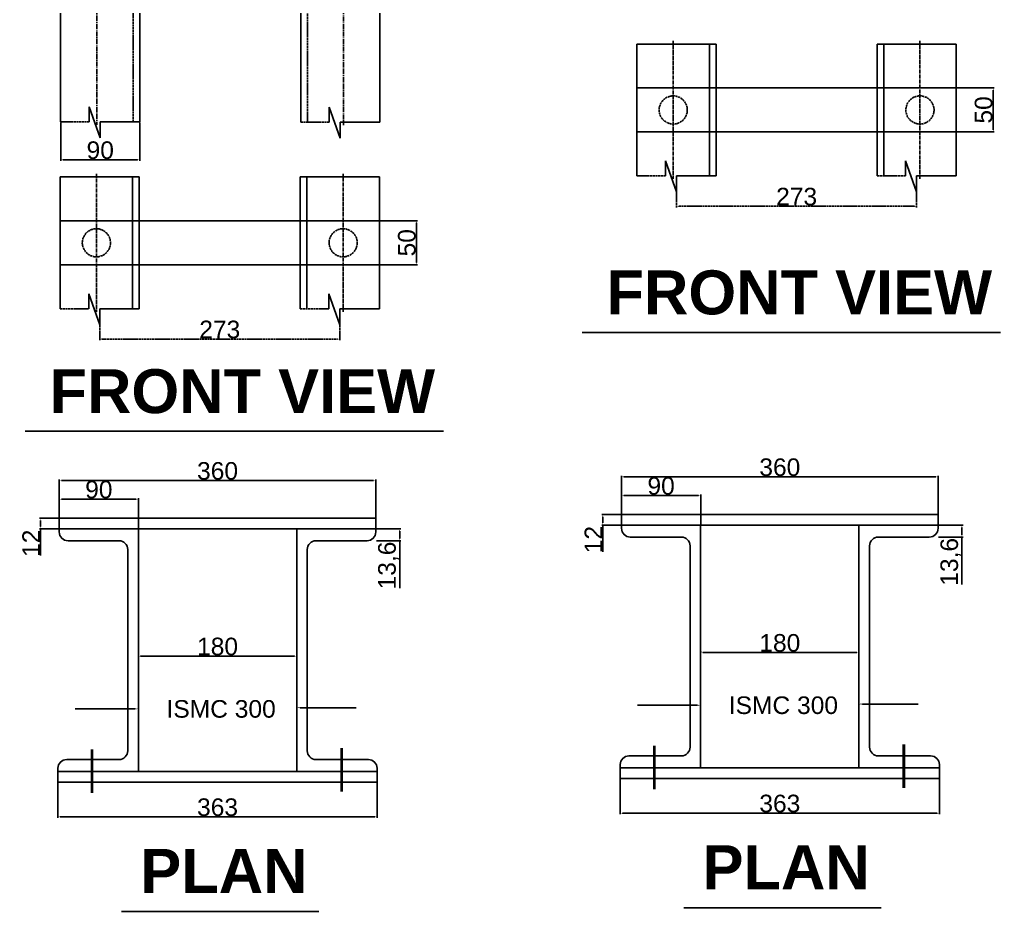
# Model space of a CAD drawing. Header units: millimetres. Extents: x 8616 to 52725, y 6697 to 10698.
# Drawn here: x 28971 to 30086, y 7602 to 8616 of the extents above; entities that cross this region are included whole.
import ezdxf
from ezdxf import colors
from ezdxf.entities.mleader import LeaderData, LeaderLine
from ezdxf.math import Vec2, Vec3

# ---------------------------------------------------------------- set-up
doc = ezdxf.new("R2010")
doc.units = ezdxf.units.MM
doc.linetypes.add('ACAD_ISO02W100', pattern=[15, 12, -3])
doc.linetypes.add('CENTER2', pattern=[28.575, 19.05, -3.175, 3.175, -3.175])
doc.styles.get("Standard").update_dxf_attribs({"font": 'arial.ttf'})
doc.dimstyles.new('ISO-25', dxfattribs={"dimtxt": 20, "dimasz": 2.5, "dimexe": 1.25, "dimexo": 0.625, "dimtad": 1, "dimtxsty": 'Standard', "dimcen": 2.5, "dimadec": 0, "dimazin": 0, "dimtfac": 1, "dimtmove": 0, "dimatfit": 3, "dimfxl": 1, "dimarcsym": 0})

# ---------------------------------------------------------------- blocks, each defined once
blk = doc.blocks.new('*U103')
at = {"color": 0, "linetype": 'CENTER2', "ltscale": 0.3, "transparency": 16777216}
blk.add_line((-0.3, 751.9), (0.3, -751.9), dxfattribs=at)
blk = doc.blocks.new('*D106')
at = {"color": 0, "linetype": 'ACAD_ISO02W100', "lineweight": -2, "ltscale": 0.2, "transparency": 16777216}
for p, q in [((29061.7, 8286.6), (29061.7, 8251.4)), ((29334.7, 8286.6), (29334.7, 8251.4)), ((29064.2, 8252.7), (29332.2, 8252.7))]:
    blk.add_line(p, q, dxfattribs=at)
at = {"color": 0, "linetype": 'ACAD_ISO02W100', "ltscale": 0.2, "transparency": 16777216}
for points in [[(29064.2, 8253.1), (29064.2, 8252.3), (29061.7, 8252.7)], [(29332.2, 8253.1), (29332.2, 8252.3), (29334.7, 8252.7)]]:
    blk.add_solid(points, dxfattribs=at)
at = {"layer": 'Defpoints', "color": 0, "linetype": 'ACAD_ISO02W100', "ltscale": 0.2, "transparency": 16777216}
for p in [(29061.7, 8287.2), (29334.7, 8287.2), (29334.7, 8252.7)]:
    blk.add_point(p, dxfattribs=at)
at = {"color": 0, "linetype": 'ACAD_ISO02W100', "ltscale": 0.2, "transparency": 16777216, "insert": (29198.2, 8263.5), "char_height": 20, "attachment_point": 5}
blk.add_mtext('273', dxfattribs=at)
blk = doc.blocks.new('*U104')
at = {"color": 0, "linetype": 'CENTER2', "ltscale": 0.2, "transparency": 16777216}
blk.add_line((0, 78.5), (0, -78.5), dxfattribs=at)
blk = doc.blocks.new('*U105')
at = {"color": 0, "linetype": 'CENTER2', "ltscale": 0.2, "transparency": 16777216}
blk.add_line((0, -78.5), (0, 78.5), dxfattribs=at)
blk = doc.blocks.new('*D107')
at = {"color": 0, "lineweight": -2, "ltscale": 0.2, "transparency": 16777216}
for p, q in [((29380.3, 8387.2), (29423, 8387.2)), ((29421.8, 8384.7), (29421.8, 8339.7)), ((29380.3, 8337.2), (29423, 8337.2))]:
    blk.add_line(p, q, dxfattribs=at)
at = {"color": 0, "ltscale": 0.2, "transparency": 16777216}
for points in [[(29421.4, 8384.7), (29422.2, 8384.7), (29421.8, 8387.2)], [(29421.4, 8339.7), (29422.2, 8339.7), (29421.8, 8337.2)]]:
    blk.add_solid(points, dxfattribs=at)
at = {"layer": 'Defpoints', "color": 0, "ltscale": 0.2, "transparency": 16777216}
for p in [(29379.7, 8387.2), (29379.7, 8337.2), (29421.8, 8337.2)]:
    blk.add_point(p, dxfattribs=at)
at = {"color": 0, "ltscale": 0.2, "transparency": 16777216, "insert": (29411, 8362.2), "char_height": 20, "attachment_point": 5, "rotation": 90}
blk.add_mtext('50', dxfattribs=at)
blk = doc.blocks.new('*U108')
at = {"color": 0, "linetype": 'CENTER2', "ltscale": 0.3, "transparency": 16777216}
blk.add_line((-0.3, 751.9), (0.3, -751.9), dxfattribs=at)
blk = doc.blocks.new('*D112')
at = {"color": 0, "lineweight": -2, "ltscale": 0.2, "transparency": 16777216}
for p, q in [((29017.3, 8499), (29017.3, 8455.3)), ((29107.3, 8499), (29107.3, 8455.3)), ((29019.8, 8456.5), (29104.8, 8456.5))]:
    blk.add_line(p, q, dxfattribs=at)
at = {"color": 0, "ltscale": 0.2, "transparency": 16777216}
for points in [[(29019.8, 8456.9), (29019.8, 8456.1), (29017.3, 8456.5)], [(29104.8, 8457), (29104.8, 8456.1), (29107.3, 8456.5)]]:
    blk.add_solid(points, dxfattribs=at)
at = {"layer": 'Defpoints', "color": 0, "ltscale": 0.2, "transparency": 16777216}
for p in [(29017.3, 8499.6), (29107.3, 8499.7), (29107.3, 8456.5)]:
    blk.add_point(p, dxfattribs=at)
at = {"color": 0, "ltscale": 0.2, "transparency": 16777216, "insert": (29062.3, 8467.4), "char_height": 20, "attachment_point": 5, "rotation": 0.0221}
blk.add_mtext('90', dxfattribs=at)
blk = doc.blocks.new('*D113')
at = {"color": 0, "lineweight": -2, "ltscale": 0.2, "transparency": 16777216}
for p, q in [((29015.7, 8037.5), (29015.7, 8071.9)), ((29018.2, 8070.6), (29103.2, 8070.6)), ((29105.7, 8037.5), (29105.7, 8071.9))]:
    blk.add_line(p, q, dxfattribs=at)
at = {"color": 0, "ltscale": 0.2, "transparency": 16777216}
for points in [[(29018.2, 8071), (29018.2, 8070.2), (29015.7, 8070.6)], [(29103.2, 8071), (29103.2, 8070.2), (29105.7, 8070.6)]]:
    blk.add_solid(points, dxfattribs=at)
at = {"layer": 'Defpoints', "color": 0, "ltscale": 0.2, "transparency": 16777216}
for p in [(29105.7, 8070.6), (29015.7, 8036.8), (29105.7, 8036.8)]:
    blk.add_point(p, dxfattribs=at)
at = {"color": 0, "ltscale": 0.2, "transparency": 16777216, "insert": (29060.7, 8081.4), "char_height": 20, "attachment_point": 5}
blk.add_mtext('90', dxfattribs=at)
blk = doc.blocks.new('*D114')
at = {"color": 0, "lineweight": -2, "ltscale": 0.2, "transparency": 16777216}
for p, q in [((29105.7, 7892.7), (29105.7, 7893.3)), ((29108.2, 7892), (29283.2, 7892)), ((29285.7, 7892.7), (29285.7, 7893.3))]:
    blk.add_line(p, q, dxfattribs=at)
at = {"color": 0, "ltscale": 0.2, "transparency": 16777216}
for points in [[(29108.2, 7892.5), (29108.2, 7891.6), (29105.7, 7892)], [(29283.2, 7892.5), (29283.2, 7891.6), (29285.7, 7892)]]:
    blk.add_solid(points, dxfattribs=at)
at = {"layer": 'Defpoints', "color": 0, "ltscale": 0.2, "transparency": 16777216}
for p in [(29105.7, 7892), (29285.7, 7892), (29285.7, 7892)]:
    blk.add_point(p, dxfattribs=at)
at = {"color": 0, "ltscale": 0.2, "transparency": 16777216, "insert": (29195.7, 7902.9), "char_height": 20, "attachment_point": 5}
blk.add_mtext('180', dxfattribs=at)
blk = doc.blocks.new('*D115')
at = {"color": 0, "lineweight": -2, "ltscale": 0.2, "transparency": 16777216}
for p, q in [((29015, 8048.8), (28993.2, 8048.8)), ((28994.4, 8046.3), (28994.4, 8039.3)), ((29015, 8036.8), (28993.2, 8036.8)), ((28994.4, 8036.8), (28994.4, 8006.5))]:
    blk.add_line(p, q, dxfattribs=at)
at = {"color": 0, "ltscale": 0.2, "transparency": 16777216}
for points in [[(28994, 8046.3), (28994.8, 8046.3), (28994.4, 8048.8)], [(28994, 8039.3), (28994.8, 8039.3), (28994.4, 8036.8)]]:
    blk.add_solid(points, dxfattribs=at)
at = {"layer": 'Defpoints', "color": 0, "ltscale": 0.2, "transparency": 16777216}
for p in [(29015.7, 8048.8), (28994.4, 8036.8), (29015.7, 8036.8)]:
    blk.add_point(p, dxfattribs=at)
at = {"color": 0, "ltscale": 0.2, "transparency": 16777216, "insert": (28983.7, 8020.4), "char_height": 20, "attachment_point": 5, "rotation": 90}
blk.add_mtext('12', dxfattribs=at)
blk = doc.blocks.new('*D116')
at = {"color": 0, "lineweight": -2, "ltscale": 0.2, "transparency": 16777216}
for p, q in [((29376.3, 8036.8), (29404, 8036.8)), ((29402.8, 8034.3), (29402.8, 8025.7)), ((29376.3, 8023.2), (29404, 8023.2)), ((29402.8, 8023.2), (29402.8, 7969.4))]:
    blk.add_line(p, q, dxfattribs=at)
at = {"color": 0, "ltscale": 0.2, "transparency": 16777216}
for points in [[(29402.4, 8034.3), (29403.2, 8034.3), (29402.8, 8036.8)], [(29402.4, 8025.7), (29403.2, 8025.7), (29402.8, 8023.2)]]:
    blk.add_solid(points, dxfattribs=at)
at = {"layer": 'Defpoints', "color": 0, "ltscale": 0.2, "transparency": 16777216}
for p in [(29375.7, 8036.8), (29375.7, 8023.2), (29402.8, 8023.2)]:
    blk.add_point(p, dxfattribs=at)
at = {"color": 0, "ltscale": 0.2, "transparency": 16777216, "insert": (29390.2, 7995.1), "char_height": 20, "attachment_point": 5, "rotation": 90}
blk.add_mtext('13,6', dxfattribs=at)
blk = doc.blocks.new('*D117')
at = {"color": 0, "lineweight": -2, "ltscale": 0.2, "transparency": 16777216}
for p, q in [((29014.2, 7748.2), (29014.2, 7708)), ((29377.2, 7748.2), (29377.2, 7708)), ((29016.7, 7709.3), (29374.7, 7709.3))]:
    blk.add_line(p, q, dxfattribs=at)
at = {"color": 0, "ltscale": 0.2, "transparency": 16777216}
for points in [[(29016.7, 7709.7), (29016.7, 7708.8), (29014.2, 7709.3)], [(29374.7, 7709.7), (29374.7, 7708.8), (29377.2, 7709.3)]]:
    blk.add_solid(points, dxfattribs=at)
at = {"layer": 'Defpoints', "color": 0, "ltscale": 0.2, "transparency": 16777216}
for p in [(29014.2, 7748.8), (29377.2, 7748.8), (29377.2, 7709.3)]:
    blk.add_point(p, dxfattribs=at)
at = {"color": 0, "ltscale": 0.2, "transparency": 16777216, "insert": (29195.7, 7720.1), "char_height": 20, "attachment_point": 5}
blk.add_mtext('363', dxfattribs=at)
blk = doc.blocks.new('*D118')
at = {"color": 0, "lineweight": -2, "ltscale": 0.2, "transparency": 16777216}
for p, q in [((29015.7, 8049.5), (29015.7, 8093)), ((29018.2, 8091.8), (29373.2, 8091.8)), ((29375.7, 8049.5), (29375.7, 8093))]:
    blk.add_line(p, q, dxfattribs=at)
at = {"color": 0, "ltscale": 0.2, "transparency": 16777216}
for points in [[(29018.2, 8092.2), (29018.2, 8091.4), (29015.7, 8091.8)], [(29373.2, 8092.2), (29373.2, 8091.4), (29375.7, 8091.8)]]:
    blk.add_solid(points, dxfattribs=at)
at = {"layer": 'Defpoints', "color": 0, "ltscale": 0.2, "transparency": 16777216}
for p in [(29375.7, 8091.8), (29015.7, 8048.8), (29375.7, 8048.8)]:
    blk.add_point(p, dxfattribs=at)
at = {"color": 0, "ltscale": 0.2, "transparency": 16777216, "insert": (29195.7, 8102.6), "char_height": 20, "attachment_point": 5}
blk.add_mtext('360', dxfattribs=at)
blk = doc.blocks.new('*D130')
at = {"color": 0, "lineweight": -2, "ltscale": 0.2, "transparency": 16777216}
for p, q in [((29655.1, 8041.6), (29655.1, 8076)), ((29745.1, 8041.6), (29745.1, 8076)), ((29657.6, 8074.8), (29742.6, 8074.8))]:
    blk.add_line(p, q, dxfattribs=at)
at = {"color": 0, "ltscale": 0.2, "transparency": 16777216}
for points in [[(29657.6, 8075.2), (29657.6, 8074.4), (29655.1, 8074.8)], [(29742.6, 8075.2), (29742.6, 8074.4), (29745.1, 8074.8)]]:
    blk.add_solid(points, dxfattribs=at)
at = {"layer": 'Defpoints', "color": 0, "ltscale": 0.2, "transparency": 16777216}
for p in [(29745.1, 8074.8), (29655.1, 8041), (29745.1, 8041)]:
    blk.add_point(p, dxfattribs=at)
at = {"color": 0, "ltscale": 0.2, "transparency": 16777216, "insert": (29700.1, 8085.6), "char_height": 20, "attachment_point": 5}
blk.add_mtext('90', dxfattribs=at)
blk = doc.blocks.new('*D131')
at = {"color": 0, "lineweight": -2, "ltscale": 0.2, "transparency": 16777216}
for p, q in [((29745.1, 7896.8), (29745.1, 7897.5)), ((29925.1, 7896.8), (29925.1, 7897.5)), ((29747.6, 7896.2), (29922.6, 7896.2))]:
    blk.add_line(p, q, dxfattribs=at)
at = {"color": 0, "ltscale": 0.2, "transparency": 16777216}
for points in [[(29747.6, 7896.6), (29747.6, 7895.8), (29745.1, 7896.2)], [(29922.6, 7896.6), (29922.6, 7895.8), (29925.1, 7896.2)]]:
    blk.add_solid(points, dxfattribs=at)
at = {"layer": 'Defpoints', "color": 0, "ltscale": 0.2, "transparency": 16777216}
for p in [(29745.1, 7896.2), (29925.1, 7896.2), (29925.1, 7896.2)]:
    blk.add_point(p, dxfattribs=at)
at = {"color": 0, "ltscale": 0.2, "transparency": 16777216, "insert": (29835.1, 7907), "char_height": 20, "attachment_point": 5}
blk.add_mtext('180', dxfattribs=at)
blk = doc.blocks.new('*D128')
at = {"color": 0, "lineweight": -2, "ltscale": 0.2, "transparency": 16777216}
for p, q in [((29654.5, 8053), (29632.6, 8053)), ((29633.8, 8050.5), (29633.8, 8043.5)), ((29654.5, 8041), (29632.6, 8041)), ((29633.8, 8041), (29633.8, 8010.7))]:
    blk.add_line(p, q, dxfattribs=at)
at = {"color": 0, "ltscale": 0.2, "transparency": 16777216}
for points in [[(29633.4, 8050.5), (29634.2, 8050.5), (29633.8, 8053)], [(29633.4, 8043.5), (29634.2, 8043.5), (29633.8, 8041)]]:
    blk.add_solid(points, dxfattribs=at)
at = {"layer": 'Defpoints', "color": 0, "ltscale": 0.2, "transparency": 16777216}
for p in [(29655.1, 8053), (29633.8, 8041), (29655.1, 8041)]:
    blk.add_point(p, dxfattribs=at)
at = {"color": 0, "ltscale": 0.2, "transparency": 16777216, "insert": (29623.1, 8024.6), "char_height": 20, "attachment_point": 5, "rotation": 90}
blk.add_mtext('12', dxfattribs=at)
blk = doc.blocks.new('*D129')
at = {"color": 0, "lineweight": -2, "ltscale": 0.2, "transparency": 16777216}
for p, q in [((30015.7, 8041), (30043.5, 8041)), ((30042.2, 8038.5), (30042.2, 8029.9)), ((30015.7, 8027.4), (30043.5, 8027.4)), ((30042.2, 8027.4), (30042.2, 7973.6))]:
    blk.add_line(p, q, dxfattribs=at)
at = {"color": 0, "ltscale": 0.2, "transparency": 16777216}
for points in [[(30041.8, 8038.5), (30042.6, 8038.5), (30042.2, 8041)], [(30041.8, 8029.9), (30042.6, 8029.9), (30042.2, 8027.4)]]:
    blk.add_solid(points, dxfattribs=at)
at = {"layer": 'Defpoints', "color": 0, "ltscale": 0.2, "transparency": 16777216}
for p in [(30015.1, 8041), (30015.1, 8027.4), (30042.2, 8027.4)]:
    blk.add_point(p, dxfattribs=at)
at = {"color": 0, "ltscale": 0.2, "transparency": 16777216, "insert": (30029.6, 7999.3), "char_height": 20, "attachment_point": 5, "rotation": 90}
blk.add_mtext('13,6', dxfattribs=at)
blk = doc.blocks.new('*D132')
at = {"color": 0, "lineweight": -2, "ltscale": 0.2, "transparency": 16777216}
for p, q in [((29653.6, 7752.4), (29653.6, 7712.2)), ((30016.6, 7752.4), (30016.6, 7712.2)), ((29656.1, 7713.4), (30014.1, 7713.4))]:
    blk.add_line(p, q, dxfattribs=at)
at = {"color": 0, "ltscale": 0.2, "transparency": 16777216}
for points in [[(29656.1, 7713.8), (29656.1, 7713), (29653.6, 7713.4)], [(30014.1, 7713.8), (30014.1, 7713), (30016.6, 7713.4)]]:
    blk.add_solid(points, dxfattribs=at)
at = {"layer": 'Defpoints', "color": 0, "ltscale": 0.2, "transparency": 16777216}
for p in [(29653.6, 7753), (30016.6, 7753), (30016.6, 7713.4)]:
    blk.add_point(p, dxfattribs=at)
at = {"color": 0, "ltscale": 0.2, "transparency": 16777216, "insert": (29835.1, 7724.3), "char_height": 20, "attachment_point": 5}
blk.add_mtext('363', dxfattribs=at)
blk = doc.blocks.new('*D133')
at = {"color": 0, "lineweight": -2, "ltscale": 0.2, "transparency": 16777216}
for p, q in [((29655.1, 8053.6), (29655.1, 8097.2)), ((30015.1, 8053.6), (30015.1, 8097.2)), ((29657.6, 8096), (30012.6, 8096))]:
    blk.add_line(p, q, dxfattribs=at)
at = {"color": 0, "ltscale": 0.2, "transparency": 16777216}
for points in [[(29657.6, 8096.4), (29657.6, 8095.5), (29655.1, 8096)], [(30012.6, 8096.4), (30012.6, 8095.5), (30015.1, 8096)]]:
    blk.add_solid(points, dxfattribs=at)
at = {"layer": 'Defpoints', "color": 0, "ltscale": 0.2, "transparency": 16777216}
for p in [(30015.1, 8096), (29655.1, 8053), (30015.1, 8053)]:
    blk.add_point(p, dxfattribs=at)
at = {"color": 0, "ltscale": 0.2, "transparency": 16777216, "insert": (29835.1, 8106.8), "char_height": 20, "attachment_point": 5}
blk.add_mtext('360', dxfattribs=at)
blk = doc.blocks.new('*D142')
at = {"color": 0, "linetype": 'ACAD_ISO02W100', "lineweight": -2, "ltscale": 0.2, "transparency": 16777216}
for p, q in [((29717.7, 8437.6), (29717.7, 8402.5)), ((29990.7, 8437.6), (29990.7, 8402.5)), ((29720.2, 8403.7), (29988.2, 8403.7))]:
    blk.add_line(p, q, dxfattribs=at)
at = {"color": 0, "linetype": 'ACAD_ISO02W100', "ltscale": 0.2, "transparency": 16777216}
for points in [[(29720.2, 8404.2), (29720.2, 8403.3), (29717.7, 8403.7)], [(29988.2, 8404.2), (29988.2, 8403.3), (29990.7, 8403.7)]]:
    blk.add_solid(points, dxfattribs=at)
at = {"layer": 'Defpoints', "color": 0, "linetype": 'ACAD_ISO02W100', "ltscale": 0.2, "transparency": 16777216}
for p in [(29717.7, 8438.3), (29990.7, 8438.3), (29990.7, 8403.7)]:
    blk.add_point(p, dxfattribs=at)
at = {"color": 0, "linetype": 'ACAD_ISO02W100', "ltscale": 0.2, "transparency": 16777216, "insert": (29854.2, 8414.6), "char_height": 20, "attachment_point": 5}
blk.add_mtext('273', dxfattribs=at)
blk = doc.blocks.new('*U140')
at = {"color": 0, "linetype": 'CENTER2', "ltscale": 0.2, "transparency": 16777216}
blk.add_line((0, 78.5), (0, -78.5), dxfattribs=at)
blk = doc.blocks.new('*U141')
at = {"color": 0, "linetype": 'CENTER2', "ltscale": 0.2, "transparency": 16777216}
blk.add_line((0, -78.5), (0, 78.5), dxfattribs=at)
blk = doc.blocks.new('*D143')
at = {"color": 0, "lineweight": -2, "ltscale": 0.2, "transparency": 16777216}
for p, q in [((30036.3, 8538.3), (30079, 8538.3)), ((30077.8, 8535.8), (30077.8, 8490.8)), ((30036.3, 8488.3), (30079, 8488.3))]:
    blk.add_line(p, q, dxfattribs=at)
at = {"color": 0, "ltscale": 0.2, "transparency": 16777216}
for points in [[(30077.4, 8535.8), (30078.2, 8535.8), (30077.8, 8538.3)], [(30077.4, 8490.8), (30078.2, 8490.8), (30077.8, 8488.3)]]:
    blk.add_solid(points, dxfattribs=at)
at = {"layer": 'Defpoints', "color": 0, "ltscale": 0.2, "transparency": 16777216}
for p in [(30035.7, 8538.3), (30035.7, 8488.3), (30077.8, 8488.3)]:
    blk.add_point(p, dxfattribs=at)
at = {"color": 0, "ltscale": 0.2, "transparency": 16777216, "insert": (30066.9, 8513.3), "char_height": 20, "attachment_point": 5, "rotation": 90}
blk.add_mtext('50', dxfattribs=at)

msp = doc.modelspace()

# ---------------------------------------------------------------- linework, layer by layer
at = {"ltscale": 0.2}
for p, q in [((29016.711, 9996.514), (29017.289, 8499.626)), ((29106.711, 9996.514), (29107.289, 8499.626)), ((29289.711, 9996.297), (29290.289, 8499.409)), ((29379.711, 9996.297), (29380.289, 8499.409)), ((29672.687, 8588.256), (29762.687, 8588.256)), ((29672.687, 8438.256), (29672.687, 8588.256)), ((29762.687, 8588.256), (29762.687, 8438.256)), ((29945.687, 8588.256), (30035.687, 8588.256)), ((29945.687, 8438.256), (29945.687, 8588.256)), ((30035.687, 8588.256), (30035.687, 8438.256)), ((29672.687, 8513.256), (29672.687, 8538.256)), ((29672.687, 8538.256), (30035.687, 8538.256)), ((29945.687, 8513.256), (29945.687, 8538.256)), ((29049.737, 8499.626), (29049.737, 8516.729)), ((29049.737, 8516.729), (29062.289, 8481.433)), ((29322.737, 8499.409), (29322.737, 8516.512)), ((29322.737, 8516.512), (29335.289, 8481.216)), ((29672.687, 8513.256), (29672.687, 8488.256)), ((29945.687, 8513.256), (29945.687, 8488.256)), ((29062.289, 8496.126), (29062.289, 8499.626)), ((29062.289, 8499.626), (29062.289, 8499.626)), ((29062.289, 8499.626), (29107.289, 8499.626)), ((29335.289, 8495.909), (29335.289, 8499.409)), ((29335.289, 8499.409), (29335.289, 8499.409)), ((29335.289, 8499.409), (29380.289, 8499.409)), ((29062.289, 8481.433), (29062.289, 8496.126)), ((29335.289, 8481.216), (29335.289, 8495.909)), ((29672.687, 8488.256), (30035.687, 8488.256)), ((29705.134, 8438.256), (29705.134, 8455.359)), ((29705.134, 8455.359), (29717.687, 8420.064)), ((29978.134, 8438.256), (29978.134, 8455.359)), ((29978.134, 8455.359), (29990.687, 8420.064)), ((29016.711, 8437.196), (29106.711, 8437.196)), ((29016.711, 8287.196), (29016.711, 8437.196)), ((29106.711, 8437.196), (29106.711, 8287.196)), ((29289.711, 8437.196), (29379.711, 8437.196)), ((29289.711, 8287.196), (29289.711, 8437.196)), ((29379.711, 8437.196), (29379.711, 8287.196)), ((29717.687, 8434.756), (29717.687, 8438.256)), ((29717.687, 8438.256), (29717.687, 8438.256)), ((29717.687, 8438.256), (29762.687, 8438.256)), ((29717.687, 8420.064), (29717.687, 8434.756)), ((29990.687, 8434.756), (29990.687, 8438.256)), ((29990.687, 8438.256), (30035.687, 8438.256)), ((29990.687, 8420.064), (29990.687, 8434.756)), ((29016.711, 8362.196), (29016.711, 8387.196)), ((29016.711, 8387.196), (29379.711, 8387.196)), ((29289.711, 8362.196), (29289.711, 8387.196)), ((29016.711, 8362.196), (29016.711, 8337.196)), ((29289.711, 8362.196), (29289.711, 8337.196)), ((29016.711, 8337.196), (29379.711, 8337.196)), ((29049.159, 8287.196), (29049.159, 8304.299)), ((29049.159, 8304.299), (29061.711, 8269.003)), ((29322.159, 8287.196), (29322.159, 8304.299)), ((29322.159, 8304.299), (29334.711, 8269.003)), ((29061.711, 8283.696), (29061.711, 8287.196)), ((29061.711, 8287.196), (29061.711, 8287.196)), ((29061.711, 8287.196), (29106.711, 8287.196)), ((29334.711, 8283.696), (29334.711, 8287.196)), ((29334.711, 8287.196), (29379.711, 8287.196)), ((29061.711, 8269.003), (29061.711, 8283.696)), ((29334.711, 8269.003), (29334.711, 8283.696)), ((29610.167, 8260.148), (30085.928, 8260.148)), ((28976.783, 8147.803), (29452.544, 8147.803)), ((29655.087, 8053.008), (30015.087, 8053.008)), ((29655.087, 8053.008), (29655.087, 8041.008)), ((30015.087, 8053.008), (30015.087, 8041.008)), ((29015.674, 8048.841), (29375.674, 8048.841)), ((29015.674, 8048.841), (29015.674, 8036.841)), ((29375.674, 8048.841), (29375.674, 8036.841)), ((29015.674, 8036.841), (29375.674, 8036.841)), ((29015.674, 8036.841), (29015.674, 8033.241)), ((29105.674, 8023.241), (29105.674, 8036.841)), ((29285.674, 7774.441), (29285.674, 8036.841)), ((29375.674, 8036.841), (29375.674, 8033.241)), ((29655.087, 8041.008), (30015.087, 8041.008)), ((29655.087, 8041.008), (29655.087, 8037.408)), ((29745.087, 8027.408), (29745.087, 8041.008)), ((29925.087, 7778.608), (29925.087, 8041.008)), ((30015.087, 8041.008), (30015.087, 8037.408)), ((29025.674, 8023.241), (29083.674, 8023.241)), ((29105.674, 8023.866), (29105.674, 8023.241)), ((29105.674, 8023.241), (29105.674, 7760.841)), ((29365.674, 8023.241), (29307.674, 8023.241)), ((29665.087, 8027.408), (29723.087, 8027.408)), ((29745.087, 8028.033), (29745.087, 8027.408)), ((29745.087, 8027.408), (29745.087, 7765.008)), ((30005.087, 8027.408), (29947.087, 8027.408)), ((29093.674, 8013.241), (29093.674, 7784.441)), ((29297.674, 7784.441), (29297.674, 8013.241)), ((29733.087, 8017.408), (29733.087, 7788.608)), ((29937.087, 7788.608), (29937.087, 8017.408)), ((29083.674, 7774.441), (29024.174, 7774.441)), ((29285.674, 7773.816), (29285.674, 7774.441)), ((29285.674, 7774.441), (29285.674, 7760.841)), ((29367.174, 7774.441), (29307.674, 7774.441)), ((29723.087, 7778.608), (29663.587, 7778.608)), ((29925.087, 7777.983), (29925.087, 7778.608)), ((29925.087, 7778.608), (29925.087, 7765.008)), ((30006.587, 7778.608), (29947.087, 7778.608)), ((29014.174, 7764.441), (29014.174, 7760.841)), ((29377.174, 7760.841), (29377.174, 7764.441)), ((29653.587, 7768.608), (29653.587, 7765.008)), ((29655.087, 7765.008), (29653.587, 7765.008)), ((29653.587, 7765.008), (29653.587, 7753.008)), ((29655.087, 7765.008), (30015.087, 7765.008)), ((30015.087, 7765.008), (30016.587, 7765.008)), ((30016.587, 7765.008), (30016.587, 7768.608)), ((30016.587, 7765.008), (30016.587, 7753.008)), ((29015.674, 7760.841), (29014.174, 7760.841)), ((29014.174, 7760.841), (29014.174, 7748.841)), ((29015.674, 7760.841), (29375.674, 7760.841)), ((29375.674, 7760.841), (29377.174, 7760.841)), ((29377.174, 7760.841), (29377.174, 7748.841)), ((29653.587, 7753.008), (29655.087, 7753.008)), ((29655.087, 7753.008), (30015.087, 7753.008)), ((30016.587, 7753.008), (30015.087, 7753.008)), ((29014.174, 7748.841), (29015.674, 7748.841)), ((29015.674, 7748.841), (29375.674, 7748.841)), ((29377.174, 7748.841), (29375.674, 7748.841)), ((29086.488, 7601.712), (29310.921, 7601.712)), ((29725.902, 7605.879), (29950.335, 7605.879))]:
    msp.add_line(p, q, dxfattribs=at)
at = {"linetype": 'ACAD_ISO02W100', "ltscale": 0.2}
for p, q in [((29099.111, 9996.511), (29099.689, 8499.626)), ((29297.311, 9996.3), (29297.889, 8499.412)), ((29017.289, 8499.626), (29049.737, 8499.626)), ((29290.289, 8499.409), (29322.737, 8499.409)), ((29672.687, 8438.256), (29705.134, 8438.256)), ((29945.687, 8438.256), (29978.134, 8438.256)), ((29016.711, 8287.196), (29049.159, 8287.196)), ((29289.711, 8287.196), (29322.159, 8287.196))]:
    msp.add_line(p, q, dxfattribs=at)
at = {"linetype": 'ACAD_ISO02W100', "ltscale": 0.1}
for p, q in [((29755.087, 8588.256), (29755.087, 8438.256)), ((29953.287, 8438.256), (29953.287, 8588.256)), ((29099.111, 8437.196), (29099.111, 8287.196)), ((29297.311, 8287.196), (29297.311, 8437.196))]:
    msp.add_line(p, q, dxfattribs=at)
at = {"ltscale": 0.2, "const_width": 3}
for points in [[(29053.102, 7784.443), (29052.844, 7784.443), (29052.844, 7737.819), (29053.102, 7737.819)], [(29336.931, 7786.043), (29336.674, 7786.043), (29336.674, 7739.419), (29336.931, 7739.419)], [(29692.515, 7788.61), (29692.258, 7788.61), (29692.258, 7741.986), (29692.515, 7741.986)], [(29976.345, 7790.21), (29976.087, 7790.21), (29976.087, 7743.586), (29976.345, 7743.586)]]:
    msp.add_lwpolyline(points, close=True, dxfattribs=at)
at = {"linetype": 'ACAD_ISO02W100', "ltscale": 0.2}
for centre in [(29713.887, 8513.256), (29994.487, 8513.256), (29057.911, 8362.196), (29338.511, 8362.196)]:
    msp.add_circle(centre, 16, dxfattribs=at)
at = {"ltscale": 0.2}
for centre, start, end in [((29025.674, 8033.241), 180, 270), ((29365.674, 8033.241), 270, 0), ((29665.087, 8037.408), 180, 270), ((30005.087, 8037.408), 270, 0), ((29083.674, 8013.241), 0, 90), ((29307.674, 8013.241), 90, 180), ((29723.087, 8017.408), 0, 90), ((29947.087, 8017.408), 90, 180), ((29723.087, 7788.608), 270, 0), ((29947.087, 7788.608), 180, 270), ((29024.174, 7764.441), 90, 180), ((29083.674, 7784.441), 270, 0), ((29307.674, 7784.441), 180, 270), ((29367.174, 7764.441), 0, 90), ((29663.587, 7768.608), 90, 180), ((30006.587, 7768.608), 0, 90)]:
    msp.add_arc(centre, 10, start, end, dxfattribs=at)

# ---------------------------------------------------------------- block references
at = {"linetype": 'CENTER2', "ltscale": 0.3}
for name, p in [('*U103', (29058.2, 9248.069)), ('*U108', (29338.8, 9247.854))]:
    msp.add_blockref(name, p, dxfattribs=at)
at = {"linetype": 'CENTER2', "ltscale": 0.2}
for name, p in [('*U140', (29713.887, 8513.256)), ('*U141', (29994.487, 8513.256)), ('*U104', (29057.911, 8362.196)), ('*U105', (29338.511, 8362.196))]:
    msp.add_blockref(name, p, dxfattribs=at)

# ---------------------------------------------------------------- texts
at = {"ltscale": 0.2, "attachment_point": 1}
for s, width, insert, char_height in [('{\\fArial|b1|i0|c0|p34;FRONT VIEW}', 732.18672, (29638.031, 8330.755), 50), ('{\\fArial|b1|i0|c0|p34;FRONT VIEW}', 732.18672, (29004.648, 8218.41), 50), ('ISMC 300', 156.30358, (29137.671, 7842.033), 20), ('ISMC 300', 156.30358, (29777.085, 7846.2), 20), ('{\\fArial|b1|i0|c0|p34;PLAN}', 242.51554, (29747.213, 7676.912), 50), ('{\\fArial|b1|i0|c0|p34;PLAN}', 242.51554, (29107.799, 7672.745), 50)]:
    msp.add_mtext_dynamic_manual_height_columns(s, width=width, gutter_width=12.5, heights=[0], dxfattribs=dict(at, insert=insert, char_height=char_height))

# ---------------------------------------------------------------- dimensions: what is measured, and where the dimension line sits
at = {"ltscale": 0.2}
for base, p1, p2, picture, middle in [((30077.772, 8488.256), (30035.687, 8538.256), (30035.687, 8488.256), '*D143', (30066.936, 8513.256)), ((29421.797, 8337.196), (29379.711, 8387.196), (29379.711, 8337.196), '*D107', (29410.96, 8362.196)), ((29633.815, 8041.008), (29655.087, 8053.008), (29655.087, 8041.008), '*D128', (29623.149, 8024.602)), ((28994.401, 8036.841), (29015.674, 8048.841), (29015.674, 8036.841), '*D115', (28983.735, 8020.435)), ((29402.797, 8023.241), (29375.674, 8036.841), (29375.674, 8023.241), '*D116', (29390.153, 7995.089)), ((30042.211, 8027.408), (30015.087, 8041.008), (30015.087, 8027.408), '*D129', (30029.567, 7999.255))]:
    dim = msp.add_linear_dim(base=base, p1=p1, p2=p2, angle=90, dimstyle='ISO-25', dxfattribs=at)
    dim.commit()
    dim.dimension.update_dxf_attribs({"geometry": picture, "text_midpoint": middle})
dim = msp.add_aligned_dim(p1=(29017.289, 8499.626), p2=(29107.289, 8499.66), distance=-43.116, dimstyle='ISO-25', dxfattribs=at)
dim.commit()
dim.dimension.update_dxf_attribs({"geometry": '*D112', "text_midpoint": (29062.301, 8467.363)})
at = {"linetype": 'ACAD_ISO02W100', "ltscale": 0.2}
for base, p1, p2, picture, middle in [((29990.687, 8403.746), (29717.687, 8438.256), (29990.687, 8438.256), '*D142', (29854.187, 8414.59)), ((29334.711, 8252.686), (29061.711, 8287.196), (29334.711, 8287.196), '*D106', (29198.211, 8263.529))]:
    dim = msp.add_linear_dim(base=base, p1=p1, p2=p2, dimstyle='ISO-25', dxfattribs=at)
    dim.commit()
    dim.dimension.update_dxf_attribs({"geometry": picture, "text_midpoint": middle})
at = {"ltscale": 0.2}
for base, p1, p2, picture, middle in [((30015.087, 8095.954), (29655.087, 8053.008), (30015.087, 8053.008), '*D133', (29835.087, 8106.797)), ((29375.674, 8091.787), (29015.674, 8048.841), (29375.674, 8048.841), '*D118', (29195.674, 8102.63)), ((29745.087, 8074.778), (29655.087, 8041.008), (29745.087, 8041.008), '*D130', (29700.087, 8085.614)), ((29105.674, 8070.611), (29015.674, 8036.841), (29105.674, 8036.841), '*D113', (29060.674, 8081.448)), ((29925.087, 7896.208), (29745.087, 7896.208), (29925.087, 7896.208), '*D131', (29835.087, 7907.044)), ((29285.674, 7892.041), (29105.674, 7892.041), (29285.674, 7892.041), '*D114', (29195.674, 7902.878)), ((30016.587, 7713.418), (29653.587, 7753.008), (30016.587, 7753.008), '*D132', (29835.087, 7724.261)), ((29377.174, 7709.251), (29014.174, 7748.841), (29377.174, 7748.841), '*D117', (29195.674, 7720.094))]:
    dim = msp.add_linear_dim(base=base, p1=p1, p2=p2, dimstyle='ISO-25', dxfattribs=at)
    dim.commit()
    dim.dimension.update_dxf_attribs({"geometry": picture, "text_midpoint": middle})

# ---------------------------------------------------------------- leaders
ml = msp.add_multileader_mtext('Standard', dxfattribs=at)
ml.set_content(' ', color=256)
ml.set_leader_properties()
ml.build(insert=Vec2(0, 0))
ctx = ml.context
ctx.base_point, ctx.plane_origin = Vec3(29028.341, 7832.064), Vec3(29105.674, 7832.064)
ctx.text_align_type = 2
notes = []
notes.append((ctx, [(0, (1, 1, 0), (29041.893, 7832.064), (-1, 0), 8, [(0, [(29105.674, 7832.064)], 0, [])])]))
ctx.mtext.insert, ctx.mtext.alignment, ctx.mtext.flow_direction = Vec3(29031.893, 7834.064), 3, 5
ml = msp.add_multileader_mtext('Standard', dxfattribs=at)
ml.set_content('', color=256)
ml.set_leader_properties()
ml.build(insert=Vec2(0, 0))
ctx = ml.context
ctx.base_point, ctx.plane_origin = Vec3(29353.189, 7833.393), Vec3(29285.674, 7833.393)
notes.append((ctx, [(0, (1, 1, 0), (29345.189, 7833.393), (1, 0), 8, [(0, [(29285.674, 7833.393)], 0, [])])]))
ctx.mtext.insert, ctx.mtext.flow_direction = Vec3(29355.189, 7835.393), 5
ml = msp.add_multileader_mtext('Standard', dxfattribs=at)
ml.set_content(' ', color=256)
ml.set_leader_properties()
ml.build(insert=Vec2(0, 0))
ctx = ml.context
ctx.base_point, ctx.plane_origin = Vec3(29667.754, 7836.23), Vec3(29745.087, 7836.23)
ctx.text_align_type = 2
notes.append((ctx, [(0, (1, 1, 0), (29681.307, 7836.23), (-1, 0), 8, [(0, [(29745.087, 7836.23)], 0, [])])]))
ctx.mtext.insert, ctx.mtext.alignment, ctx.mtext.flow_direction = Vec3(29671.307, 7838.23), 3, 5
ml = msp.add_multileader_mtext('Standard', dxfattribs=at)
ml.set_content('', color=256)
ml.set_leader_properties()
ml.build(insert=Vec2(0, 0))
ctx = ml.context
ctx.base_point, ctx.plane_origin = Vec3(29992.603, 7837.56), Vec3(29925.087, 7837.56)
notes.append((ctx, [(0, (1, 1, 0), (29984.603, 7837.56), (1, 0), 8, [(0, [(29925.087, 7837.56)], 0, [])])]))
ctx.mtext.insert, ctx.mtext.flow_direction = Vec3(29994.603, 7839.56), 5
for ctx, leaders in notes:
    for number, flags, end, landing, length, lines in leaders:
        leader = LeaderData()
        leader.index, (leader.has_last_leader_line, leader.has_dogleg_vector, leader.attachment_direction) = number, flags
        leader.last_leader_point, leader.dogleg_vector, leader.dogleg_length = Vec3(end), Vec3(landing), length
        for number, points, colour, breaks in lines:
            line = LeaderLine()
            line.index, line.vertices, line.color, line.breaks = number, Vec3.list(points), colors.encode_raw_color(colour), breaks
            leader.lines.append(line)
        ctx.leaders.append(leader)

doc.saveas('drawing.dxf')
